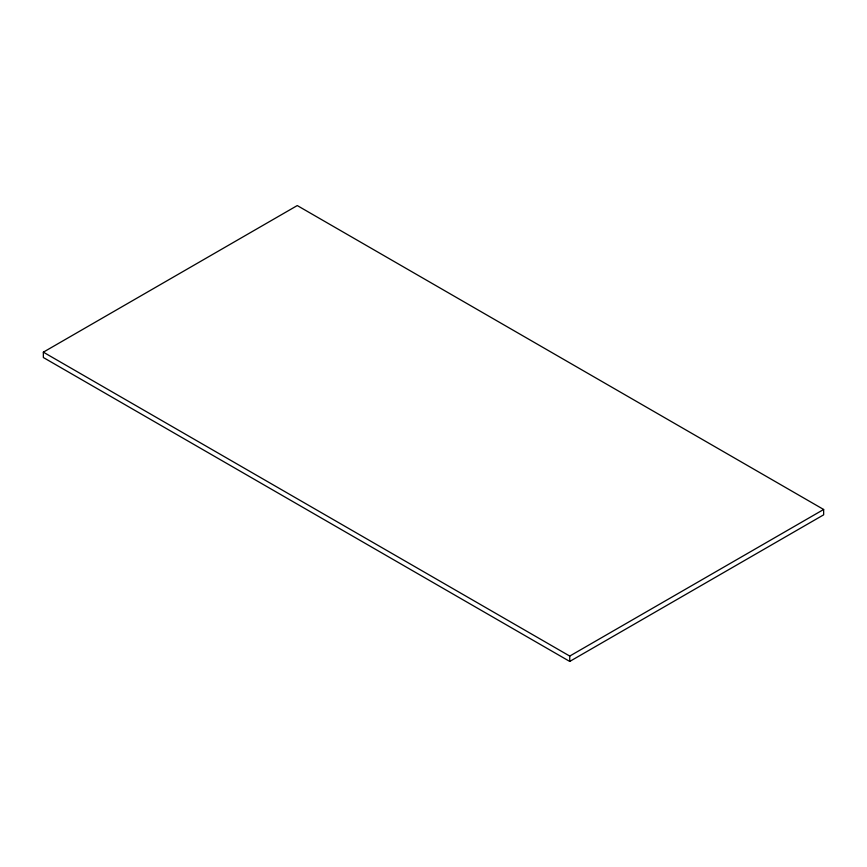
<?xml version="1.0" encoding="UTF-8"?>
<svg xmlns="http://www.w3.org/2000/svg" width="867" height="867" viewBox="0 0 867 867"><rect width="100%" height="100%" fill="white"/><g stroke="black" fill="none" stroke-linecap="round" stroke-linejoin="round"><path stroke-width="1.3" d="M43.35 352.165L297.262 205.566L823.65 509.482L823.65 514.835L569.738 661.434L43.35 357.518L43.35 352.165L569.738 656.07L823.65 509.482M569.738 656.07L569.738 661.434"/></g></svg>
